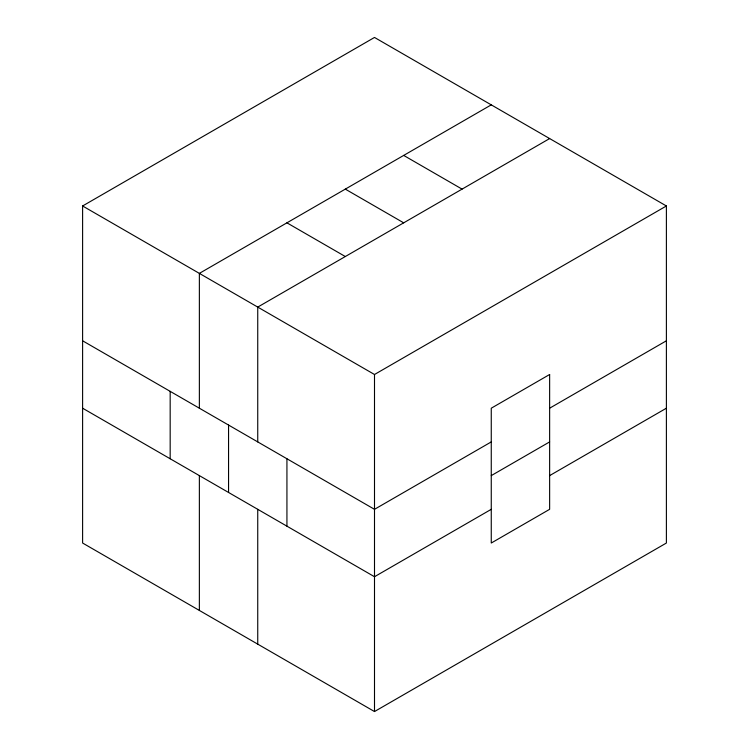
<?xml version="1.0" encoding="UTF-8"?>
<svg xmlns="http://www.w3.org/2000/svg" width="749" height="749" viewBox="0 0 749 749"><rect width="100%" height="100%" fill="white"/><g stroke="black" fill="none" stroke-linecap="round" stroke-linejoin="round"><path stroke-width="1.12" d="M82.605 205.975L374.5 37.45L666.395 205.975L666.395 543.025L374.5 711.55L82.605 543.025L82.605 205.975L374.5 374.5L666.395 205.975M491.26 104.86L199.365 273.385L199.365 408.205M549.635 138.565L257.74 307.09L257.74 441.91M491.26 441.91L374.5 509.32L82.605 340.795M549.635 408.205L666.395 340.795M491.26 475.615L549.635 441.91M491.26 509.32L374.5 576.73L82.605 408.205M549.635 475.615L666.395 408.205M403.692 155.418L462.067 189.123M345.308 189.123L403.692 222.828M286.933 222.828L345.308 256.533M374.5 374.5L374.5 711.55M286.933 458.762L286.933 526.173M257.74 509.32L257.74 644.14M228.557 425.058L228.557 492.468M199.365 475.615L199.365 610.435M170.173 391.353L170.173 458.762M549.635 374.5L491.26 408.205L491.26 543.025L549.635 509.32L549.635 374.5"/></g></svg>
